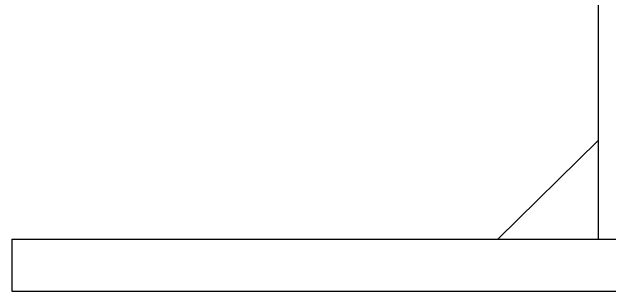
# Model space of a CAD drawing. Header units: millimetres. Extents: x 2749 to 2906, y 1537 to 1648.
# Drawn here: x 2781.79 to 2804.71, y 1599.55 to 1610.29 of the extents above; entities that cross this region are included whole.
import ezdxf

# ---------------------------------------------------------------- set-up
doc = ezdxf.new("R2010")
doc.units = ezdxf.units.MM

msp = doc.modelspace()

# ---------------------------------------------------------------- linework, layer by layer
at = {"color": 7, "linetype": 'Continuous', "lineweight": 25}
for p, q in [((2804.2933, 1620.5543), (2804.2933, 1601.5543)), ((2781.7933, 1601.5543), (2781.7933, 1599.5543)), ((2781.7933, 1601.5543), (2806.2933, 1601.5543)), ((2781.7933, 1599.5543), (2806.2933, 1599.5543))]:
    msp.add_line(p, q, dxfattribs=at)
msp.add_line((2804.2933, 1605.3461), (2800.4415, 1601.5543))

doc.saveas('drawing.dxf')
